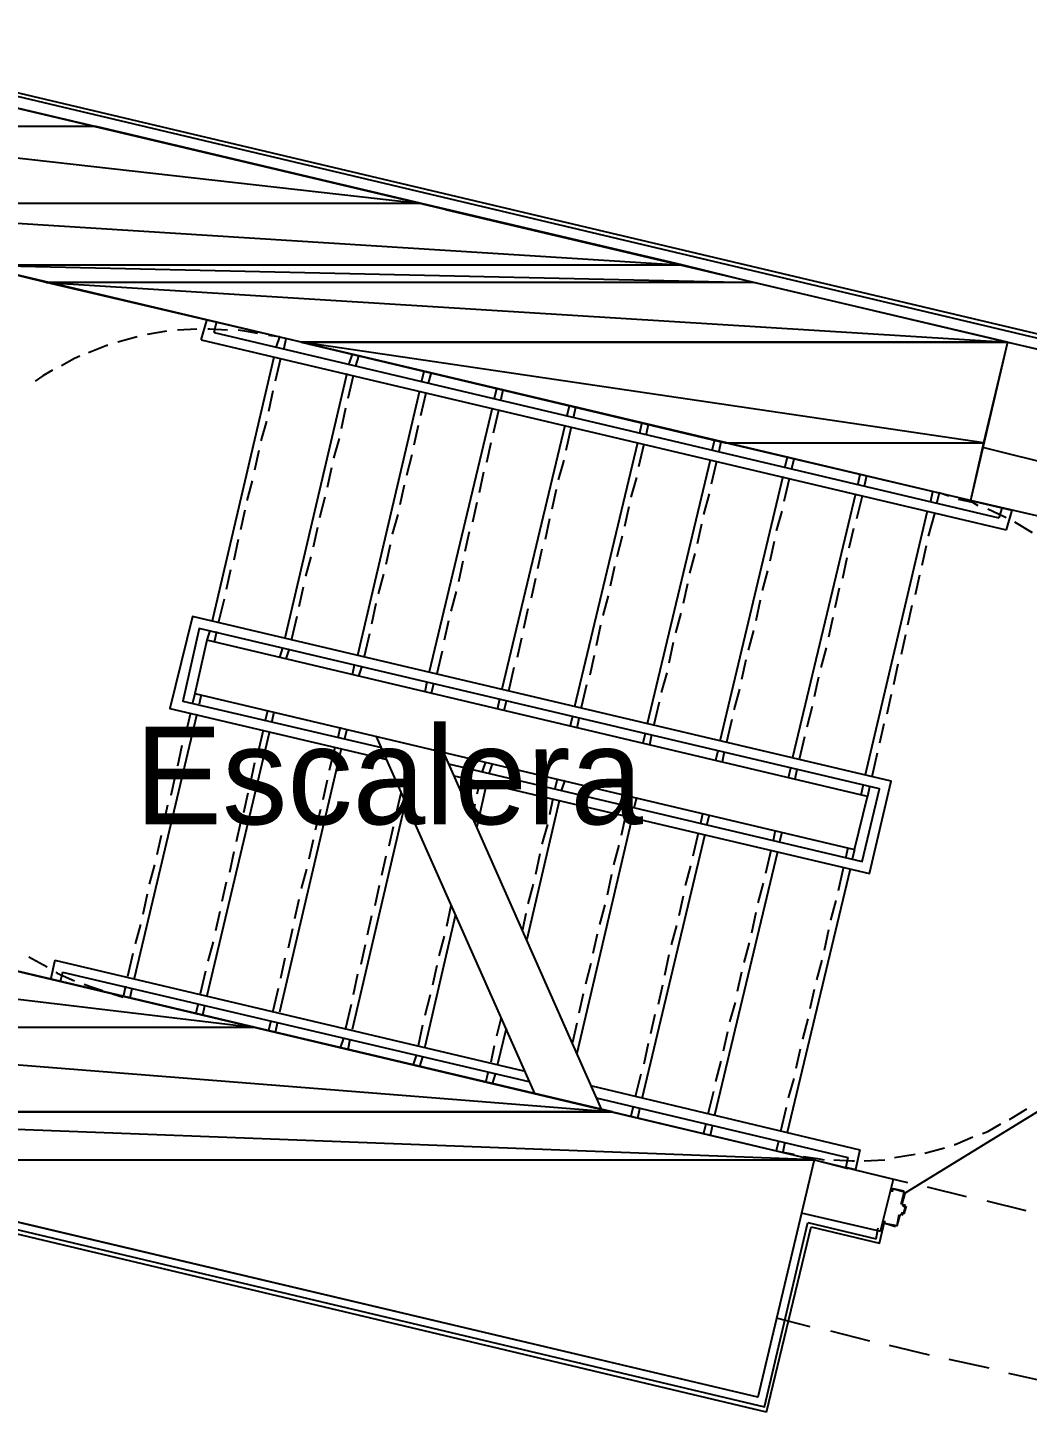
# Model space of a CAD drawing. Header units: feet. Extents: x -84 to 198, y -22 to 181.
# Drawn here: x 20.76 to 33.04, y 58.94 to 75.96 of the extents above; entities that cross this region are included whole.
import ezdxf
from ezdxf.enums import TextEntityAlignment as Align

# ---------------------------------------------------------------- set-up
doc = ezdxf.new("R2010")
doc.units = ezdxf.units.FT
for name, color, linetype in [('A-LINEA', 7, 'CONTINUOUS'), ('A-MURO-CONCRETO', 8, 'CONTINUOUS'), ('A-NOMBRE-ESPACIO', 2, 'CONTINUOUS')]:
    doc.layers.add(name, color=color, linetype=linetype)

msp = doc.modelspace()

# ---------------------------------------------------------------- linework, layer by layer
at = {"layer": 'A-LINEA'}
for p, q in [((37.4267, 71.1911), (17.24, 75.9644)), ((17.6933, 75.6711), (32.8, 72.0978)), ((17.6933, 75.6711), (32.8, 72.0978)), ((34.08, 71.7911), (25.8933, 73.7244)), ((22.8933, 72.1244), (22.96, 72.3644)), ((22.8933, 72.1244), (22.96, 72.3644)), ((22.4667, 72.2311), (22.2267, 72.1911)), ((22.4667, 72.2311), (22.2267, 72.1911)), ((22.84, 72.2578), (22.6, 72.2444)), ((22.84, 72.2578), (22.6, 72.2444)), ((23.0533, 72.2178), (23.08, 72.3378)), ((23.0533, 72.2178), (23.08, 72.3378)), ((23.0533, 72.2178), (32.6933, 69.9378)), ((23.0533, 72.2178), (32.6933, 69.9378)), ((22.1067, 72.1644), (21.8667, 72.0978)), ((22.1067, 72.1644), (21.8667, 72.0978)), ((22.8933, 72.1244), (32.7867, 69.7911)), ((22.8933, 72.1244), (32.7867, 69.7911)), ((23.8533, 72.1644), (23.72, 72.1778)), ((23.8533, 72.1644), (23.72, 72.1778)), ((23.8533, 72.1644), (23.8133, 72.0444)), ((23.8533, 72.1644), (23.8133, 72.0444)), ((23.9333, 72.1378), (23.9067, 72.0178)), ((23.9333, 72.1378), (23.9067, 72.0178)), ((32.8, 72.0978), (33.32, 71.9778)), ((32.8, 72.0978), (33.32, 71.9778)), ((23.7867, 71.9111), (23.0267, 68.6711)), ((23.7867, 71.9111), (23.0267, 68.6711)), ((23.8667, 71.8978), (23.8, 71.6178)), ((23.8667, 71.8978), (23.8, 71.6178)), ((24.7467, 71.9511), (24.7067, 71.8311)), ((24.7467, 71.9511), (24.7067, 71.8311)), ((24.8267, 71.9244), (24.7867, 71.8044)), ((24.8267, 71.9244), (24.7867, 71.8044)), ((24.68, 71.7111), (23.92, 68.4578)), ((24.68, 71.7111), (23.92, 68.4578)), ((24.76, 71.6844), (24.6933, 71.4044)), ((24.76, 71.6844), (24.6933, 71.4044)), ((25.6267, 71.7378), (25.6, 71.6178)), ((25.6267, 71.7378), (25.6, 71.6178)), ((25.72, 71.7244), (25.68, 71.5911)), ((25.72, 71.7244), (25.68, 71.5911)), ((26.52, 71.5244), (26.4933, 71.4044)), ((26.52, 71.5244), (26.4933, 71.4044)), ((23.7733, 71.4978), (23.72, 71.2444)), ((23.7733, 71.4978), (23.72, 71.2444)), ((25.5733, 71.4978), (24.8133, 68.2444)), ((25.5733, 71.4978), (24.8133, 68.2444)), ((25.6533, 71.4711), (25.5867, 71.1911)), ((25.6533, 71.4711), (25.5867, 71.1911)), ((26.6, 71.5111), (26.5733, 71.3911)), ((26.6, 71.5111), (26.5733, 71.3911)), ((24.6667, 71.2844), (24.6133, 71.0311)), ((24.6667, 71.2844), (24.6133, 71.0311)), ((26.4667, 71.2844), (25.6933, 68.0444)), ((26.4667, 71.2844), (25.6933, 68.0444)), ((26.5467, 71.2578), (26.48, 70.9778)), ((26.5467, 71.2578), (26.48, 70.9778)), ((27.4133, 71.3111), (27.3867, 71.1911)), ((27.4133, 71.3111), (27.3867, 71.1911)), ((27.4933, 71.2978), (27.4667, 71.1778)), ((27.4933, 71.2978), (27.4667, 71.1778)), ((23.6933, 71.1244), (23.6267, 70.8844)), ((23.6933, 71.1244), (23.6267, 70.8844)), ((25.56, 71.0711), (25.5067, 70.8311)), ((25.56, 71.0711), (25.5067, 70.8311)), ((27.36, 71.0711), (26.5867, 67.8311)), ((27.36, 71.0711), (26.5867, 67.8311)), ((27.44, 71.0578), (27.3733, 70.7644)), ((27.44, 71.0578), (27.3733, 70.7644)), ((28.3067, 71.1111), (28.28, 70.9778)), ((28.3067, 71.1111), (28.28, 70.9778)), ((28.3867, 71.0844), (28.36, 70.9644)), ((28.3867, 71.0844), (28.36, 70.9644)), ((24.5867, 70.9111), (24.52, 70.6711)), ((24.5867, 70.9111), (24.52, 70.6711)), ((26.4533, 70.8578), (26.4, 70.6178)), ((26.4533, 70.8578), (26.4, 70.6178)), ((28.2533, 70.8578), (27.48, 67.6178)), ((28.2533, 70.8578), (27.48, 67.6178)), ((28.3333, 70.8444), (28.2667, 70.5644)), ((28.3333, 70.8444), (28.2667, 70.5644)), ((29.2, 70.8978), (29.1733, 70.7778)), ((29.2, 70.8978), (29.1733, 70.7778)), ((29.28, 70.8711), (29.2533, 70.7511)), ((29.28, 70.8711), (29.2533, 70.7511)), ((23.6, 70.7644), (23.5467, 70.5244)), ((23.6, 70.7644), (23.5467, 70.5244)), ((25.48, 70.7111), (25.4133, 70.4578)), ((25.48, 70.7111), (25.4133, 70.4578)), ((30.0933, 70.6844), (30.0667, 70.5644)), ((30.0933, 70.6844), (30.0667, 70.5644)), ((24.4933, 70.5511), (24.44, 70.3111)), ((24.4933, 70.5511), (24.44, 70.3111)), ((26.36, 70.4978), (26.3067, 70.2444)), ((26.36, 70.4978), (26.3067, 70.2444)), ((27.3467, 70.6444), (27.28, 70.4044)), ((27.3467, 70.6444), (27.28, 70.4044)), ((29.1467, 70.6444), (28.3733, 67.4044)), ((29.1467, 70.6444), (28.3733, 67.4044)), ((29.2267, 70.6311), (29.16, 70.3511)), ((29.2267, 70.6311), (29.16, 70.3511)), ((30.1733, 70.6578), (30.1467, 70.5378)), ((30.1733, 70.6578), (30.1467, 70.5378)), ((23.52, 70.3911), (23.4533, 70.1511)), ((23.52, 70.3911), (23.4533, 70.1511)), ((25.3867, 70.3378), (25.3333, 70.0978)), ((25.3867, 70.3378), (25.3333, 70.0978)), ((28.24, 70.4311), (28.1733, 70.1911)), ((28.24, 70.4311), (28.1733, 70.1911)), ((30.04, 70.4444), (29.2667, 67.1911)), ((30.04, 70.4444), (29.2667, 67.1911)), ((30.12, 70.4178), (30.0533, 70.1378)), ((30.12, 70.4178), (30.0533, 70.1378)), ((30.9867, 70.4711), (30.96, 70.3511)), ((30.9867, 70.4711), (30.96, 70.3511)), ((31.0667, 70.4578), (31.04, 70.3244)), ((31.0667, 70.4578), (31.04, 70.3244)), ((24.4133, 70.1911), (24.3467, 69.9378)), ((24.4133, 70.1911), (24.3467, 69.9378)), ((27.2533, 70.2844), (27.2, 70.0444)), ((27.2533, 70.2844), (27.2, 70.0444)), ((29.1333, 70.2311), (29.0667, 69.9778)), ((29.1333, 70.2311), (29.0667, 69.9778)), ((30.9333, 70.2311), (30.16, 66.9911)), ((30.9333, 70.2311), (30.16, 66.9911)), ((31.0133, 70.2044), (30.9467, 69.9244)), ((31.0133, 70.2044), (30.9467, 69.9244)), ((31.88, 70.2578), (31.8533, 70.1378)), ((31.88, 70.2578), (31.8533, 70.1378)), ((31.96, 70.2444), (31.9333, 70.1244)), ((31.96, 70.2444), (31.9333, 70.1244)), ((32.08, 70.2044), (31.96, 70.2444)), ((32.08, 70.2044), (31.96, 70.2444)), ((32.3467, 70.1511), (32.8533, 70.0311)), ((32.3467, 70.1511), (32.8533, 70.0311)), ((23.4267, 70.0311), (23.3733, 69.7911)), ((23.4267, 70.0311), (23.3733, 69.7911)), ((26.28, 70.1244), (26.2267, 69.8844)), ((26.28, 70.1244), (26.2267, 69.8844)), ((28.1467, 70.0711), (28.0933, 69.8311)), ((28.1467, 70.0711), (28.0933, 69.8311)), ((30.0267, 70.0178), (29.96, 69.7778)), ((30.0267, 70.0178), (29.96, 69.7778)), ((31.8133, 70.0178), (31.0533, 66.7778)), ((31.8133, 70.0178), (31.0533, 66.7778)), ((31.9067, 70.0044), (31.8267, 69.7111)), ((31.9067, 70.0044), (31.8267, 69.7111)), ((32.7333, 70.0578), (32.6933, 69.9378)), ((32.7333, 70.0578), (32.6933, 69.9378)), ((32.8533, 70.0311), (32.7867, 69.7911)), ((32.8533, 70.0311), (32.7867, 69.7911)), ((24.32, 69.8178), (24.2667, 69.5778)), ((24.32, 69.8178), (24.2667, 69.5778)), ((25.3067, 69.9778), (25.24, 69.7378)), ((25.3067, 69.9778), (25.24, 69.7378)), ((27.1733, 69.9244), (27.12, 69.6711)), ((27.1733, 69.9244), (27.12, 69.6711)), ((29.04, 69.8578), (28.9867, 69.6178)), ((29.04, 69.8578), (28.9867, 69.6178)), ((33.1067, 69.7511), (32.8933, 69.8844)), ((33.1067, 69.7511), (32.8933, 69.8844)), ((23.3467, 69.6711), (23.2933, 69.4178)), ((23.3467, 69.6711), (23.2933, 69.4178)), ((26.1867, 69.7644), (26.1333, 69.5244)), ((26.1867, 69.7644), (26.1333, 69.5244)), ((28.0667, 69.7111), (28, 69.4578)), ((28.0667, 69.7111), (28, 69.4578)), ((29.9333, 69.6444), (29.88, 69.4044)), ((29.9333, 69.6444), (29.88, 69.4044)), ((30.9067, 69.8044), (30.8533, 69.5644)), ((30.9067, 69.8044), (30.8533, 69.5644)), ((25.2133, 69.6044), (25.16, 69.3644)), ((25.2133, 69.6044), (25.16, 69.3644)), ((27.08, 69.5511), (27.0267, 69.3111)), ((27.08, 69.5511), (27.0267, 69.3111)), ((28.96, 69.4978), (28.8933, 69.2578)), ((28.96, 69.4978), (28.8933, 69.2578)), ((31.8, 69.5911), (31.7467, 69.3511)), ((31.8, 69.5911), (31.7467, 69.3511)), ((24.24, 69.4578), (24.1733, 69.2178)), ((24.24, 69.4578), (24.1733, 69.2178)), ((26.1067, 69.4044), (26.0533, 69.1511)), ((26.1067, 69.4044), (26.0533, 69.1511)), ((27.9733, 69.3378), (27.92, 69.0978)), ((27.9733, 69.3378), (27.92, 69.0978)), ((30.8267, 69.4444), (30.7733, 69.1911)), ((30.8267, 69.4444), (30.7733, 69.1911)), ((23.2533, 69.2978), (23.2, 69.0578)), ((23.2533, 69.2978), (23.2, 69.0578)), ((25.1333, 69.2444), (25.0667, 69.0044)), ((25.1333, 69.2444), (25.0667, 69.0044)), ((27, 69.1911), (26.9467, 68.9511)), ((27, 69.1911), (26.9467, 68.9511)), ((29.8533, 69.2844), (29.7867, 69.0444)), ((29.8533, 69.2844), (29.7867, 69.0444)), ((31.72, 69.2311), (31.6667, 68.9911)), ((31.72, 69.2311), (31.6667, 68.9911)), ((24.1467, 69.0844), (24.0933, 68.8444)), ((24.1467, 69.0844), (24.0933, 68.8444)), ((26.0267, 69.0311), (25.96, 68.7911)), ((26.0267, 69.0311), (25.96, 68.7911)), ((27.8933, 68.9778), (27.8267, 68.7378)), ((27.8933, 68.9778), (27.8267, 68.7378)), ((28.8667, 69.1244), (28.8133, 68.8844)), ((28.8667, 69.1244), (28.8133, 68.8844)), ((30.7333, 69.0711), (30.68, 68.8311)), ((30.7333, 69.0711), (30.68, 68.8311)), ((23.1733, 68.9378), (23.1067, 68.6578)), ((23.1733, 68.9378), (23.1067, 68.6578)), ((25.04, 68.8844), (24.9867, 68.6311)), ((25.04, 68.8844), (24.9867, 68.6311)), ((26.9067, 68.8178), (26.8533, 68.5778)), ((26.9067, 68.8178), (26.8533, 68.5778)), ((29.76, 68.9244), (29.7067, 68.6711)), ((29.76, 68.9244), (29.7067, 68.6711)), ((31.6267, 68.8578), (31.5733, 68.6178)), ((31.6267, 68.8578), (31.5733, 68.6178)), ((24.0667, 68.7244), (24, 68.4444)), ((24.0667, 68.7244), (24, 68.4444)), ((25.9333, 68.6711), (25.88, 68.4311)), ((25.9333, 68.6711), (25.88, 68.4311)), ((27.8, 68.6178), (27.7467, 68.3644)), ((27.8, 68.6178), (27.7467, 68.3644)), ((28.7867, 68.7644), (28.72, 68.5244)), ((28.7867, 68.7644), (28.72, 68.5244)), ((30.6533, 68.7111), (30.6, 68.4711)), ((30.6533, 68.7111), (30.6, 68.4711)), ((23, 68.5511), (22.96, 68.4311)), ((23, 68.5511), (22.96, 68.4311)), ((23.08, 68.5378), (23.0533, 68.4044)), ((23.08, 68.5378), (23.0533, 68.4044)), ((24.96, 68.5111), (24.8933, 68.2311)), ((24.96, 68.5111), (24.8933, 68.2311)), ((26.8267, 68.4578), (26.7733, 68.2178)), ((26.8267, 68.4578), (26.7733, 68.2178)), ((29.68, 68.5511), (29.6133, 68.3111)), ((29.68, 68.5511), (29.6133, 68.3111)), ((31.5467, 68.4978), (31.4933, 68.2578)), ((31.5467, 68.4978), (31.4933, 68.2578)), ((23.8933, 68.3378), (23.8533, 68.2178)), ((23.8933, 68.3378), (23.8533, 68.2178)), ((23.9733, 68.3244), (23.9333, 68.2044)), ((23.9733, 68.3244), (23.9333, 68.2044)), ((25.8533, 68.2978), (25.7867, 68.0178)), ((25.8533, 68.2978), (25.7867, 68.0178)), ((28.6933, 68.4044), (28.64, 68.1511)), ((28.6933, 68.4044), (28.64, 68.1511)), ((30.5733, 68.3378), (30.5067, 68.0978)), ((30.5733, 68.3378), (30.5067, 68.0978)), ((24.7733, 68.1244), (24.7467, 68.0044)), ((24.7733, 68.1244), (24.7467, 68.0044)), ((24.8667, 68.1111), (24.8267, 67.9911)), ((24.8667, 68.1111), (24.8267, 67.9911)), ((27.72, 68.2444), (27.6667, 68.0044)), ((27.72, 68.2444), (27.6667, 68.0044)), ((29.5867, 68.1911), (29.5333, 67.9511)), ((29.5867, 68.1911), (29.5333, 67.9511)), ((31.4533, 68.1378), (31.4, 67.8844)), ((31.4533, 68.1378), (31.4, 67.8844)), ((26.7333, 68.0978), (26.6667, 67.8044)), ((26.7333, 68.0978), (26.6667, 67.8044)), ((28.6133, 68.0311), (28.5467, 67.7911)), ((28.6133, 68.0311), (28.5467, 67.7911)), ((30.48, 67.9778), (30.4267, 67.7378)), ((30.48, 67.9778), (30.4267, 67.7378)), ((22.8133, 67.7778), (22.7867, 67.6578)), ((22.8133, 67.7778), (22.7867, 67.6578)), ((25.6667, 67.9244), (25.64, 67.7911)), ((25.6667, 67.9244), (25.64, 67.7911)), ((25.7467, 67.8978), (25.72, 67.7778)), ((25.7467, 67.8978), (25.72, 67.7778)), ((27.6267, 67.8844), (27.56, 67.6044)), ((27.6267, 67.8844), (27.56, 67.6044)), ((29.5067, 67.8311), (29.44, 67.5778)), ((29.5067, 67.8311), (29.44, 67.5778)), ((22.8933, 67.7644), (22.8667, 67.6444)), ((22.8933, 67.7644), (22.8667, 67.6444)), ((26.56, 67.7111), (26.5333, 67.5911)), ((26.56, 67.7111), (26.5333, 67.5911)), ((26.64, 67.6844), (26.6133, 67.5644)), ((26.64, 67.6844), (26.6133, 67.5644)), ((28.52, 67.6711), (28.4533, 67.3911)), ((28.52, 67.6711), (28.4533, 67.3911)), ((30.4, 67.6178), (30.3333, 67.3644)), ((30.4, 67.6178), (30.3333, 67.3644)), ((31.3733, 67.7644), (31.32, 67.5244)), ((31.3733, 67.7644), (31.32, 67.5244)), ((22.84, 67.5244), (22.0667, 64.2711)), ((22.84, 67.5244), (22.0667, 64.2711)), ((22.76, 67.5378), (22.6933, 67.2578)), ((22.76, 67.5378), (22.6933, 67.2578)), ((23.7067, 67.5644), (23.68, 67.4444)), ((23.7067, 67.5644), (23.68, 67.4444)), ((23.7867, 67.5511), (23.76, 67.4311)), ((23.7867, 67.5511), (23.76, 67.4311)), ((27.4533, 67.4978), (27.4267, 67.3778)), ((27.4533, 67.4978), (27.4267, 67.3778)), ((27.5333, 67.4711), (27.5067, 67.3511)), ((27.5333, 67.4711), (27.5067, 67.3511)), ((29.4133, 67.4578), (29.3467, 67.1778)), ((29.4133, 67.4578), (29.3467, 67.1778)), ((23.7333, 67.3111), (22.96, 64.0578)), ((23.7333, 67.3111), (22.96, 64.0578)), ((23.6533, 67.3244), (23.5867, 67.0444)), ((23.6533, 67.3244), (23.5867, 67.0444)), ((24.6, 67.3644), (24.5733, 67.2311)), ((24.6, 67.3644), (24.5733, 67.2311)), ((24.68, 67.3378), (24.6533, 67.2178)), ((24.68, 67.3378), (24.6533, 67.2178)), ((25.04, 67.2578), (26.9867, 62.8578)), ((25.04, 67.2578), (26.9867, 62.8578)), ((28.3467, 67.2844), (28.32, 67.1644)), ((28.3467, 67.2844), (28.32, 67.1644)), ((28.4267, 67.2711), (28.4, 67.1378)), ((28.4267, 67.2711), (28.4, 67.1378)), ((31.28, 67.4044), (31.2267, 67.1644)), ((31.28, 67.4044), (31.2267, 67.1644)), ((22.6533, 67.1378), (22.6, 66.8844)), ((22.6533, 67.1378), (22.6, 66.8844)), ((24.6133, 67.0978), (23.8533, 63.8578)), ((24.6133, 67.0978), (23.8533, 63.8578)), ((24.5333, 67.1111), (24.4667, 66.8311)), ((24.5333, 67.1111), (24.4667, 66.8311)), ((30.3067, 67.2444), (30.24, 66.9644)), ((30.3067, 67.2444), (30.24, 66.9644)), ((23.5467, 66.9244), (23.4933, 66.6711)), ((23.5467, 66.9244), (23.4933, 66.6711)), ((25.8667, 67.0578), (27.8133, 62.6578)), ((25.8667, 67.0578), (27.8133, 62.6578)), ((26.3867, 66.9378), (26.3467, 66.8178)), ((26.3867, 66.9378), (26.3467, 66.8178)), ((29.24, 67.0711), (29.2133, 66.9511)), ((29.24, 67.0711), (29.2133, 66.9511)), ((29.32, 67.0578), (29.2933, 66.9378)), ((29.32, 67.0578), (29.2933, 66.9378)), ((31.2, 67.0444), (31.1333, 66.7511)), ((31.2, 67.0444), (31.1333, 66.7511)), ((22.5733, 66.7644), (22.52, 66.5244)), ((22.5733, 66.7644), (22.52, 66.5244)), ((26.4667, 66.9111), (26.4267, 66.7911)), ((26.4667, 66.9111), (26.4267, 66.7911)), ((30.1333, 66.8578), (30.1067, 66.7378)), ((30.1333, 66.8578), (30.1067, 66.7378)), ((30.2133, 66.8444), (30.1867, 66.7244)), ((30.2133, 66.8444), (30.1867, 66.7244)), ((24.44, 66.7111), (24.3867, 66.4711)), ((24.44, 66.7111), (24.3867, 66.4711)), ((26.32, 66.6978), (26.28, 66.5378)), ((26.32, 66.6978), (26.28, 66.5378)), ((26.4, 66.6711), (26.28, 66.1378)), ((26.4, 66.6711), (26.28, 66.1378)), ((27.2667, 66.7244), (27.24, 66.6044)), ((27.2667, 66.7244), (27.24, 66.6044)), ((27.36, 66.7111), (27.32, 66.5911)), ((27.36, 66.7111), (27.32, 66.5911)), ((31.0267, 66.6578), (31, 66.5244)), ((31.0267, 66.6578), (31, 66.5244)), ((31.1067, 66.6311), (31.08, 66.5111)), ((31.1067, 66.6311), (31.08, 66.5111)), ((22.48, 66.4044), (22.4267, 66.1644)), ((22.48, 66.4044), (22.4267, 66.1644)), ((23.4667, 66.5511), (23.4133, 66.3111)), ((23.4667, 66.5511), (23.4133, 66.3111)), ((25.4, 66.4311), (24.7467, 63.6444)), ((25.4, 66.4311), (24.7467, 63.6444)), ((25.3467, 66.5511), (25.28, 66.2711)), ((25.3467, 66.5511), (25.28, 66.2711)), ((26.2533, 66.4178), (26.2267, 66.2578)), ((26.2533, 66.4178), (26.2267, 66.2578)), ((27.2933, 66.4578), (26.8933, 64.7511)), ((27.2933, 66.4578), (26.8933, 64.7511)), ((27.2133, 66.4844), (27.1733, 66.2844)), ((27.2133, 66.4844), (27.1733, 66.2844)), ((28.16, 66.5111), (28.1333, 66.3911)), ((28.16, 66.5111), (28.1333, 66.3911)), ((28.16, 66.5111), (28.1467, 66.4311)), ((28.16, 66.5111), (28.1467, 66.4311)), ((28.24, 66.4978), (28.2133, 66.3778)), ((28.24, 66.4978), (28.2133, 66.3778)), ((24.36, 66.3511), (24.2933, 66.0978)), ((24.36, 66.3511), (24.2933, 66.0978)), ((28.1867, 66.2578), (27.5067, 63.3511)), ((28.1867, 66.2578), (27.5067, 63.3511)), ((28.1067, 66.2711), (28.0533, 66.0311)), ((28.1067, 66.2711), (28.0533, 66.0311)), ((29.0533, 66.2978), (29.0267, 66.1778)), ((29.0533, 66.2978), (29.0267, 66.1778)), ((29.1333, 66.2844), (29.1067, 66.1644)), ((29.1333, 66.2844), (29.1067, 66.1644)), ((23.3733, 66.1911), (23.32, 65.9511)), ((23.3733, 66.1911), (23.32, 65.9511)), ((25.2533, 66.1378), (25.2, 65.8978)), ((25.2533, 66.1378), (25.2, 65.8978)), ((27.1467, 66.1644), (27.08, 65.9244)), ((27.1467, 66.1644), (27.08, 65.9244)), ((29.9467, 66.0978), (29.92, 65.9644)), ((29.9467, 66.0978), (29.92, 65.9644)), ((30.0267, 66.0711), (30, 65.9511)), ((30.0267, 66.0711), (30, 65.9511)), ((22.4, 66.0311), (22.3467, 65.7911)), ((22.4, 66.0311), (22.3467, 65.7911)), ((24.2667, 65.9778), (24.2133, 65.7378)), ((24.2667, 65.9778), (24.2133, 65.7378)), ((28.0267, 65.9111), (27.96, 65.6711)), ((28.0267, 65.9111), (27.96, 65.6711)), ((29.08, 66.0444), (28.3067, 62.7911)), ((29.08, 66.0444), (28.3067, 62.7911)), ((29, 66.0578), (28.9333, 65.7778)), ((29, 66.0578), (28.9333, 65.7778)), ((23.2933, 65.8311), (23.24, 65.5778)), ((23.2933, 65.8311), (23.24, 65.5778)), ((25.16, 65.7778), (25.1067, 65.5378)), ((25.16, 65.7778), (25.1067, 65.5378)), ((27.0533, 65.8044), (27, 65.5511)), ((27.0533, 65.8044), (27, 65.5511)), ((29.9733, 65.8311), (29.2, 62.5911)), ((29.9733, 65.8311), (29.2, 62.5911)), ((29.8933, 65.8444), (29.8267, 65.5644)), ((29.8933, 65.8444), (29.8267, 65.5644)), ((30.84, 65.8844), (30.8133, 65.7644)), ((30.84, 65.8844), (30.8133, 65.7644)), ((30.92, 65.8578), (30.8933, 65.7378)), ((30.92, 65.8578), (30.8933, 65.7378)), ((22.32, 65.6711), (22.2533, 65.4311)), ((22.32, 65.6711), (22.2533, 65.4311)), ((24.1867, 65.6178), (24.12, 65.3778)), ((24.1867, 65.6178), (24.12, 65.3778)), ((28.9067, 65.6578), (28.84, 65.4178)), ((28.9067, 65.6578), (28.84, 65.4178)), ((30.8667, 65.6178), (30.0933, 62.3778)), ((30.8667, 65.6178), (30.0933, 62.3778)), ((30.7867, 65.6444), (30.72, 65.3511)), ((30.7867, 65.6444), (30.72, 65.3511)), ((23.2, 65.4578), (23.1467, 65.2178)), ((23.2, 65.4578), (23.1467, 65.2178)), ((25.08, 65.4178), (25.0267, 65.1644)), ((25.08, 65.4178), (25.0267, 65.1644)), ((26.9733, 65.4311), (26.9067, 65.1911)), ((26.9733, 65.4311), (26.9067, 65.1911)), ((27.9333, 65.5511), (27.88, 65.2978)), ((27.9333, 65.5511), (27.88, 65.2978)), ((29.8, 65.4444), (29.7333, 65.2044)), ((29.8, 65.4444), (29.7333, 65.2044)), ((22.2267, 65.3111), (22.1733, 65.0578)), ((22.2267, 65.3111), (22.1733, 65.0578)), ((24.0933, 65.2444), (24.04, 65.0044)), ((24.0933, 65.2444), (24.04, 65.0044)), ((28.8133, 65.2844), (28.76, 65.0444)), ((28.8133, 65.2844), (28.76, 65.0444)), ((30.6933, 65.2311), (30.6267, 64.9911)), ((30.6933, 65.2311), (30.6267, 64.9911)), ((23.12, 65.0978), (23.0667, 64.8578)), ((23.12, 65.0978), (23.0667, 64.8578)), ((24.9867, 65.0444), (24.9333, 64.8044)), ((24.9867, 65.0444), (24.9333, 64.8044)), ((26.0133, 65.0444), (25.64, 63.4311)), ((26.0133, 65.0444), (25.64, 63.4311)), ((25.96, 65.1644), (25.9067, 64.9111)), ((25.96, 65.1644), (25.9067, 64.9111)), ((26.88, 65.0711), (26.84, 64.8711)), ((26.88, 65.0711), (26.84, 64.8711)), ((27.8533, 65.1778), (27.7867, 64.9378)), ((27.8533, 65.1778), (27.7867, 64.9378)), ((29.7067, 65.0844), (29.6533, 64.8311)), ((29.7067, 65.0844), (29.6533, 64.8311)), ((22.1467, 64.9378), (22.08, 64.6978)), ((22.1467, 64.9378), (22.08, 64.6978)), ((24.0133, 64.8844), (23.96, 64.6444)), ((24.0133, 64.8844), (23.96, 64.6444)), ((28.7333, 64.9244), (28.6667, 64.6844)), ((28.7333, 64.9244), (28.6667, 64.6844)), ((23.04, 64.7244), (22.9733, 64.4844)), ((23.04, 64.7244), (22.9733, 64.4844)), ((25.88, 64.7911), (25.8133, 64.5511)), ((25.88, 64.7911), (25.8133, 64.5511)), ((27.76, 64.8178), (27.7067, 64.5778)), ((27.76, 64.8178), (27.7067, 64.5778)), ((29.6267, 64.7111), (29.56, 64.4711)), ((29.6267, 64.7111), (29.56, 64.4711)), ((30.6, 64.8711), (30.5467, 64.6178)), ((30.6, 64.8711), (30.5467, 64.6178)), ((20.7733, 64.5378), (21, 64.4178)), ((20.7733, 64.5378), (21, 64.4178)), ((22.0533, 64.5778), (21.9867, 64.2978)), ((22.0533, 64.5778), (21.9867, 64.2978)), ((24.9067, 64.6844), (24.8533, 64.4444)), ((24.9067, 64.6844), (24.8533, 64.4444)), ((28.64, 64.5644), (28.5867, 64.3111)), ((28.64, 64.5644), (28.5867, 64.3111)), ((21.0933, 64.4978), (21.04, 64.2578)), ((21.0933, 64.4978), (21.04, 64.2578)), ((21.0933, 64.4978), (26.8533, 63.1378)), ((21.0933, 64.4978), (26.8533, 63.1378)), ((22.9467, 64.3644), (22.88, 64.0844)), ((22.9467, 64.3644), (22.88, 64.0844)), ((23.92, 64.5244), (23.8667, 64.2711)), ((23.92, 64.5244), (23.8667, 64.2711)), ((25.7867, 64.4311), (25.7333, 64.1911)), ((25.7867, 64.4311), (25.7333, 64.1911)), ((27.68, 64.4578), (27.6133, 64.2044)), ((27.68, 64.4578), (27.6133, 64.2044)), ((30.52, 64.4978), (30.4533, 64.2578)), ((30.52, 64.4978), (30.4533, 64.2578)), ((21.1867, 64.3511), (21.16, 64.2311)), ((21.1867, 64.3511), (21.16, 64.2311)), ((21.1867, 64.3511), (26.92, 63.0044)), ((21.1867, 64.3511), (26.92, 63.0044)), ((24.8133, 64.3244), (24.76, 64.0711)), ((24.8133, 64.3244), (24.76, 64.0711)), ((28.56, 64.1911), (28.5067, 63.9511)), ((28.56, 64.1911), (28.5067, 63.9511)), ((29.5333, 64.3511), (29.48, 64.1111)), ((29.5333, 64.3511), (29.48, 64.1111)), ((21.8, 64.0844), (21.9333, 64.0444)), ((21.8, 64.0844), (21.9333, 64.0444)), ((21.96, 64.1778), (21.9333, 64.0444)), ((21.96, 64.1778), (21.9333, 64.0444)), ((22.04, 64.1511), (22.0133, 64.0311)), ((22.04, 64.1511), (22.0133, 64.0311)), ((23.84, 64.1511), (23.7733, 63.8711)), ((23.84, 64.1511), (23.7733, 63.8711)), ((25.7067, 64.0711), (25.64, 63.8178)), ((25.7067, 64.0711), (25.64, 63.8178)), ((27.5867, 64.0844), (27.5333, 63.8444)), ((27.5867, 64.0844), (27.5333, 63.8444)), ((30.4267, 64.1378), (30.3733, 63.8978)), ((30.4267, 64.1378), (30.3733, 63.8978)), ((22.8533, 63.9644), (22.8267, 63.8444)), ((22.8533, 63.9644), (22.8267, 63.8444)), ((22.9333, 63.9378), (22.9067, 63.8178)), ((22.9333, 63.9378), (22.9067, 63.8178)), ((24.7333, 63.9511), (24.6667, 63.6578)), ((24.7333, 63.9511), (24.6667, 63.6578)), ((29.4533, 63.9778), (29.3867, 63.7378)), ((29.4533, 63.9778), (29.3867, 63.7378)), ((35.1625, 63.8574), (31.5474, 61.6366)), ((35.1625, 63.8574), (31.5474, 61.6366)), ((23.7467, 63.7511), (23.72, 63.6311)), ((23.7467, 63.7511), (23.72, 63.6311)), ((23.8267, 63.7244), (23.8, 63.6044)), ((23.8267, 63.7244), (23.8, 63.6044)), ((25.6133, 63.6978), (25.56, 63.4444)), ((25.6133, 63.6978), (25.56, 63.4444)), ((26.5733, 63.7778), (26.52, 63.5644)), ((26.5733, 63.7778), (26.52, 63.5644)), ((27.5067, 63.7244), (27.4533, 63.4844)), ((27.5067, 63.7244), (27.4533, 63.4844)), ((28.4667, 63.8311), (28.4133, 63.5911)), ((28.4667, 63.8311), (28.4133, 63.5911)), ((30.3467, 63.7778), (30.28, 63.5244)), ((30.3467, 63.7778), (30.28, 63.5244)), ((24.64, 63.5378), (24.6, 63.4178)), ((24.64, 63.5378), (24.6, 63.4178)), ((24.72, 63.5244), (24.6933, 63.3911)), ((24.72, 63.5244), (24.6933, 63.3911)), ((26.64, 63.6578), (26.5333, 63.2178)), ((26.64, 63.6578), (26.5333, 63.2178)), ((29.36, 63.6178), (29.3067, 63.3778)), ((29.36, 63.6178), (29.3067, 63.3778)), ((26.4933, 63.4444), (26.4533, 63.2444)), ((26.4933, 63.4444), (26.4533, 63.2444)), ((28.3867, 63.4711), (28.3333, 63.2178)), ((28.3867, 63.4711), (28.3333, 63.2178)), ((30.2533, 63.4044), (30.2, 63.1644)), ((30.2533, 63.4044), (30.2, 63.1644)), ((25.5333, 63.3244), (25.4933, 63.2044)), ((25.5333, 63.3244), (25.4933, 63.2044)), ((25.6133, 63.3111), (25.5733, 63.1911)), ((25.6133, 63.3111), (25.5733, 63.1911)), ((29.28, 63.2578), (29.2133, 63.0044)), ((29.28, 63.2578), (29.2133, 63.0044)), ((26.4133, 63.1111), (26.3867, 62.9911)), ((26.4133, 63.1111), (26.3867, 62.9911)), ((26.5067, 63.0978), (26.4667, 62.9778)), ((26.5067, 63.0978), (26.4667, 62.9778)), ((28.2933, 63.0978), (28.2267, 62.8178)), ((28.2933, 63.0978), (28.2267, 62.8178)), ((30.1733, 63.0444), (30.1067, 62.8044)), ((30.1733, 63.0444), (30.1067, 62.8044)), ((27.6933, 62.9511), (30.9867, 62.1644)), ((27.6933, 62.9511), (30.9867, 62.1644)), ((29.1867, 62.8844), (29.12, 62.6044)), ((29.1867, 62.8844), (29.12, 62.6044)), ((27.7467, 62.8044), (30.84, 62.0711)), ((27.7467, 62.8044), (30.84, 62.0711)), ((28.2, 62.6978), (28.1733, 62.5778)), ((28.2, 62.6978), (28.1733, 62.5778)), ((28.28, 62.6711), (28.2533, 62.5511)), ((28.28, 62.6711), (28.2533, 62.5511)), ((30.08, 62.6844), (30.0133, 62.3911)), ((30.08, 62.6844), (30.0133, 62.3911)), ((29.0933, 62.4844), (29.0667, 62.3644)), ((29.0933, 62.4844), (29.0667, 62.3644)), ((29.1733, 62.4578), (29.1467, 62.3378)), ((29.1733, 62.4578), (29.1467, 62.3378)), ((29.9867, 62.2711), (29.96, 62.1511)), ((29.9867, 62.2711), (29.96, 62.1511)), ((30.0667, 62.2578), (30.04, 62.1378)), ((30.0667, 62.2578), (30.04, 62.1378)), ((30.9867, 62.1644), (30.9333, 61.9244)), ((30.9867, 62.1644), (30.9333, 61.9244)), ((31.7867, 62.1244), (32.0267, 62.1911)), ((31.7867, 62.1244), (32.0267, 62.1911)), ((30.04, 62.1378), (30.1733, 62.1111)), ((30.04, 62.1378), (30.1733, 62.1111)), ((30.4267, 62.0444), (30.84, 61.9378)), ((30.4267, 62.0444), (31.4, 61.8044)), ((30.4267, 62.0444), (30.84, 61.9378)), ((30.4267, 62.0444), (31.4, 61.8044)), ((30.84, 62.0711), (30.8133, 61.9511)), ((30.84, 62.0711), (30.8133, 61.9511)), ((31.04, 62.0311), (31.2933, 62.0444)), ((31.04, 62.0311), (31.2933, 62.0444)), ((31.4133, 62.0711), (31.6667, 62.1111)), ((31.4133, 62.0711), (31.6667, 62.1111)), ((30.8133, 61.9511), (30.9333, 61.9244)), ((30.8133, 61.9511), (30.9333, 61.9244)), ((31.08, 61.8844), (31.5733, 61.7644)), ((31.08, 61.8844), (31.5733, 61.7644)), ((31.24, 61.1644), (31.4, 61.8044)), ((31.24, 61.1644), (31.4, 61.8044)), ((31.5333, 61.6578), (31.4, 61.6844)), ((31.5333, 61.6578), (31.4, 61.6844)), ((31.5067, 61.4978), (31.5467, 61.6444)), ((31.5067, 61.4978), (31.5467, 61.6444)), ((31.5333, 61.6444), (31.5333, 61.6444)), ((31.5333, 61.6444), (31.5333, 61.6444)), ((31.8133, 61.7111), (32.2933, 61.5911)), ((31.8133, 61.7111), (32.2933, 61.5911)), ((31.5072, 61.4957), (31.5221, 61.4716)), ((31.5072, 61.4957), (31.5221, 61.4716)), ((31.52, 61.4978), (31.52, 61.4978)), ((31.52, 61.4978), (31.52, 61.4978)), ((31.5467, 61.4844), (31.52, 61.4844)), ((31.5467, 61.4844), (31.52, 61.4844)), ((31.5333, 61.3778), (31.56, 61.4711)), ((31.5333, 61.3778), (31.56, 61.4711)), ((31.5467, 61.4711), (31.5467, 61.4711)), ((31.5467, 61.4711), (31.5467, 61.4711)), ((32.5467, 61.5378), (33.0267, 61.4178)), ((32.5467, 61.5378), (33.0267, 61.4178)), ((29.84, 58.9378), (19.6933, 61.3511)), ((30.2667, 61.3911), (31.24, 61.1644)), ((30.2667, 61.3911), (31.24, 61.1644)), ((31.5046, 61.3772), (31.4805, 61.3624)), ((31.5046, 61.3772), (31.4805, 61.3624)), ((31.4933, 61.3778), (31.52, 61.3644)), ((31.4933, 61.3778), (31.52, 61.3644)), ((31.4933, 61.3644), (31.4933, 61.3644)), ((31.4933, 61.3644), (31.4933, 61.3644)), ((31.52, 61.3778), (31.52, 61.3778)), ((31.52, 61.3778), (31.52, 61.3778)), ((29.84, 58.9378), (30.3867, 61.2178)), ((30.3467, 61.2711), (31.1867, 61.0711)), ((31.1867, 61.0711), (31.2133, 61.2044)), ((29.96, 60.0978), (30.3733, 59.9911)), ((29.96, 60.0978), (30.3733, 59.9911)), ((30.6267, 59.9378), (31.1067, 59.8178)), ((30.6267, 59.9378), (31.1067, 59.8178)), ((31.3467, 59.7644), (31.84, 59.6444)), ((31.3467, 59.7644), (31.84, 59.6444)), ((32.08, 59.5911), (32.5733, 59.4844)), ((32.08, 59.5911), (32.5733, 59.4844)), ((32.8133, 59.4178), (33.2933, 59.3111)), ((32.8133, 59.4178), (33.2933, 59.3111))]:
    msp.add_line(p, q, dxfattribs=at)
for points in [[(37.0533, 69.8578), (37.36, 71.1511), (17.2267, 75.9244)], [(32.8, 72.0978), (32.3467, 70.1511), (20.12, 73.0444), (18.2, 64.9378), (30.4267, 62.0444), (29.7333, 59.1244), (14.9067, 62.6311)], [(32.8, 72.0978), (32.3467, 70.1511), (20.12, 73.0444), (18.2, 64.9378), (30.4267, 62.0444), (29.7333, 59.1244), (14.9067, 62.6311)], [(23.2133, 72.2444), (23, 72.2578), (22.9733, 72.2578)], [(23.2133, 72.2444), (23, 72.2578), (22.9733, 72.2578)], [(23.5867, 72.2044), (23.4267, 72.2311), (23.3467, 72.2444)], [(23.5867, 72.2044), (23.4267, 72.2311), (23.3467, 72.2444)], [(21.7467, 72.0578), (21.7333, 72.0578), (21.5067, 71.9644)], [(21.7467, 72.0578), (21.7333, 72.0578), (21.5067, 71.9644)], [(21.4, 71.9244), (21.3333, 71.8978), (21.1733, 71.8044)], [(21.4, 71.9244), (21.3333, 71.8978), (21.1733, 71.8044)], [(21.0667, 71.7511), (20.9467, 71.6844), (20.8533, 71.6178)], [(21.0667, 71.7511), (20.9467, 71.6844), (20.8533, 71.6178)], [(32.4933, 70.8044), (33.4667, 70.5644), (33.32, 69.9244), (32.3467, 70.1511)], [(32.4933, 70.8044), (33.4667, 70.5644), (33.32, 69.9244), (32.3467, 70.1511)], [(32.44, 70.0844), (32.3733, 70.1244), (32.2, 70.1644)], [(32.44, 70.0844), (32.3733, 70.1244), (32.2, 70.1644)], [(32.7867, 69.9378), (32.76, 69.9511), (32.56, 70.0444)], [(32.7867, 69.9378), (32.76, 69.9511), (32.56, 70.0444)], [(26, 66.7644), (31.1067, 65.5644), (31.3733, 66.6978), (22.7867, 68.7244), (22.5067, 67.5911), (25.1733, 66.9644)], [(26, 66.7644), (31.1067, 65.5644), (31.3733, 66.6978), (22.7867, 68.7244), (22.5067, 67.5911), (25.1733, 66.9644)], [(25.9333, 66.9111), (31.0133, 65.7111), (31.2267, 66.6044), (22.8667, 68.5778), (22.6667, 67.6844), (25.1067, 67.1111)], [(25.9333, 66.9111), (31.0133, 65.7111), (31.2267, 66.6044), (22.8667, 68.5778), (22.6667, 67.6844), (25.1067, 67.1111)], [(22.96, 68.4311), (22.8133, 67.7778), (30.92, 65.8578), (31.08, 66.5111), (22.96, 68.4311)], [(22.96, 68.4311), (22.8133, 67.7778), (30.92, 65.8578), (31.08, 66.5111), (22.96, 68.4311)], [(21.1067, 64.3511), (21.12, 64.3378), (21.3333, 64.2444)], [(21.1067, 64.3511), (21.12, 64.3378), (21.3333, 64.2444)], [(21.4533, 64.2044), (21.52, 64.1778), (21.68, 64.1244)], [(21.4533, 64.2044), (21.52, 64.1778), (21.68, 64.1244)], [(32.8267, 62.5378), (32.9333, 62.6044), (33.04, 62.6711)], [(32.8267, 62.5378), (32.9333, 62.6044), (33.04, 62.6711)], [(32.1467, 62.2311), (32.16, 62.2311), (32.3733, 62.3244)], [(32.1467, 62.2311), (32.16, 62.2311), (32.3733, 62.3244)], [(32.4933, 62.3644), (32.56, 62.3911), (32.72, 62.4844)], [(32.4933, 62.3644), (32.56, 62.3911), (32.72, 62.4844)], [(30.2933, 62.0844), (30.4667, 62.0578), (30.5467, 62.0444)], [(30.2933, 62.0844), (30.4667, 62.0578), (30.5467, 62.0444)], [(30.6667, 62.0444), (30.8933, 62.0311), (30.92, 62.0311)], [(30.6667, 62.0444), (30.8933, 62.0311), (30.92, 62.0311)], [(31.4933, 61.4978), (31.5333, 61.6444), (31.3867, 61.6844), (31.3867, 61.6578), (31.3733, 61.6578), (31.3867, 61.6844), (31.3867, 61.6844)], [(31.4933, 61.4978), (31.5333, 61.6444), (31.3867, 61.6844), (31.3867, 61.6578), (31.3733, 61.6578), (31.3867, 61.6844), (31.3867, 61.6844)], [(31.52, 61.4711), (31.5467, 61.4711), (31.52, 61.3778), (31.4933, 61.3911)], [(31.52, 61.4711), (31.5467, 61.4711), (31.52, 61.3778), (31.4933, 61.3911)], [(19.7067, 61.4044), (29.8133, 59.0044), (30.3467, 61.2711)], [(30.3867, 61.2178), (31.2267, 61.0178), (31.2933, 61.2978)], [(31.4667, 61.3644), (31.44, 61.2311), (31.2933, 61.2578), (31.2933, 61.2844), (31.28, 61.2711)], [(31.4667, 61.3644), (31.44, 61.2311), (31.2933, 61.2578), (31.2933, 61.2844), (31.28, 61.2711)], [(31.48, 61.3644), (31.44, 61.2311), (31.44, 61.2311)], [(31.48, 61.3644), (31.44, 61.2311), (31.44, 61.2311)], [(31.4267, 61.2178), (31.2933, 61.2578), (31.2933, 61.2578)], [(31.4267, 61.2178), (31.2933, 61.2578), (31.2933, 61.2578)]]:
    msp.add_lwpolyline(points, dxfattribs=at)
at = {"layer": 'A-MURO-CONCRETO'}
for points in [[(17.6933, 75.6711), (21.6, 74.7511), (17.2133, 74.7511), (17.6933, 75.6711), (17.6933, 75.6711)], [(17.6933, 75.6711), (21.6, 74.7511), (17.2133, 74.7511), (17.6933, 75.6711), (17.6933, 75.6711)], [(17.2133, 74.7511), (25.6, 73.8044), (16.7867, 73.8044), (17.2133, 74.7511), (17.2133, 74.7511)], [(17.2133, 74.7511), (25.6, 73.8044), (16.7867, 73.8044), (17.2133, 74.7511), (17.2133, 74.7511)], [(21.6, 74.7511), (17.2133, 74.7511), (25.6, 73.8044), (21.6, 74.7511)], [(21.6, 74.7511), (17.2133, 74.7511), (25.6, 73.8044), (21.6, 74.7511)], [(16.7867, 73.8044), (28.8133, 73.0444), (16.48, 73.0444), (16.7867, 73.8044), (16.7867, 73.8044)], [(16.7867, 73.8044), (28.8133, 73.0444), (16.48, 73.0444), (16.7867, 73.8044), (16.7867, 73.8044)], [(25.6, 73.8044), (16.7867, 73.8044), (28.8133, 73.0444), (25.6, 73.8044)], [(25.6, 73.8044), (16.7867, 73.8044), (28.8133, 73.0444), (25.6, 73.8044)], [(28.8133, 73.0444), (20.12, 73.0444), (29.68, 72.8311), (28.8133, 73.0444)], [(20.12, 73.0444), (29.68, 72.8311), (20.9867, 72.8311), (20.12, 73.0444), (20.12, 73.0444)], [(28.8133, 73.0444), (20.12, 73.0444), (29.68, 72.8311), (28.8133, 73.0444)], [(20.12, 73.0444), (29.68, 72.8311), (20.9867, 72.8311), (20.12, 73.0444), (20.12, 73.0444)], [(29.68, 72.8311), (20.9867, 72.8311), (32.8, 72.0978), (29.68, 72.8311)], [(20.9867, 72.8311), (32.8, 72.0978), (24.12, 72.0978), (20.9867, 72.8311), (20.9867, 72.8311)], [(29.68, 72.8311), (20.9867, 72.8311), (32.8, 72.0978), (29.68, 72.8311)], [(20.9867, 72.8311), (32.8, 72.0978), (24.12, 72.0978), (20.9867, 72.8311), (20.9867, 72.8311)], [(24.12, 72.0978), (29.3333, 70.8578), (32.5067, 70.8578), (24.12, 72.0978)], [(24.12, 72.0978), (32.8, 72.0978), (32.5067, 70.8578), (24.12, 72.0978), (24.12, 72.0978)], [(24.12, 72.0978), (29.3333, 70.8578), (32.5067, 70.8578), (24.12, 72.0978)], [(24.12, 72.0978), (32.8, 72.0978), (32.5067, 70.8578), (24.12, 72.0978), (24.12, 72.0978)], [(29.3333, 70.8578), (32.5067, 70.8578), (32.3467, 70.1511), (29.3333, 70.8578), (29.3333, 70.8578)], [(29.3333, 70.8578), (32.5067, 70.8578), (32.3467, 70.1511), (29.3333, 70.8578), (29.3333, 70.8578)], [(19.16, 64.7111), (14.84, 64.7111), (23.56, 63.6711), (19.16, 64.7111)], [(14.84, 64.7111), (23.56, 63.6711), (14.8533, 63.6711), (14.84, 64.7111), (14.84, 64.7111)], [(19.16, 64.7111), (14.84, 64.7111), (23.56, 63.6711), (19.16, 64.7111)], [(14.84, 64.7111), (23.56, 63.6711), (14.8533, 63.6711), (14.84, 64.7111), (14.84, 64.7111)], [(23.56, 63.6711), (14.8533, 63.6711), (27.9467, 62.6311), (23.56, 63.6711)], [(14.8533, 63.6711), (27.9467, 62.6311), (14.9067, 62.6311), (14.8533, 63.6711), (14.8533, 63.6711)], [(23.56, 63.6711), (14.8533, 63.6711), (27.9467, 62.6311), (23.56, 63.6711)], [(14.8533, 63.6711), (27.9467, 62.6311), (14.9067, 62.6311), (14.8533, 63.6711), (14.8533, 63.6711)], [(14.9067, 62.6311), (17.3867, 62.0444), (30.4267, 62.0444), (14.9067, 62.6311)], [(14.9067, 62.6311), (27.9467, 62.6311), (30.4267, 62.0444), (14.9067, 62.6311), (14.9067, 62.6311)], [(14.9067, 62.6311), (17.3867, 62.0444), (30.4267, 62.0444), (14.9067, 62.6311)], [(14.9067, 62.6311), (27.9467, 62.6311), (30.4267, 62.0444), (14.9067, 62.6311), (14.9067, 62.6311)], [(17.3867, 62.0444), (30.4267, 62.0444), (29.7333, 59.1244), (17.3867, 62.0444), (17.3867, 62.0444)], [(17.3867, 62.0444), (30.4267, 62.0444), (29.7333, 59.1244), (17.3867, 62.0444), (17.3867, 62.0444)]]:
    msp.add_lwpolyline(points, dxfattribs=at)

# ---------------------------------------------------------------- texts
at = {"layer": 'A-NOMBRE-ESPACIO'}
msp.add_text('Escalera', height=1.2, dxfattribs=at).set_placement((25.2, 66.1689), align=Align.CENTER)

doc.saveas('drawing.dxf')
